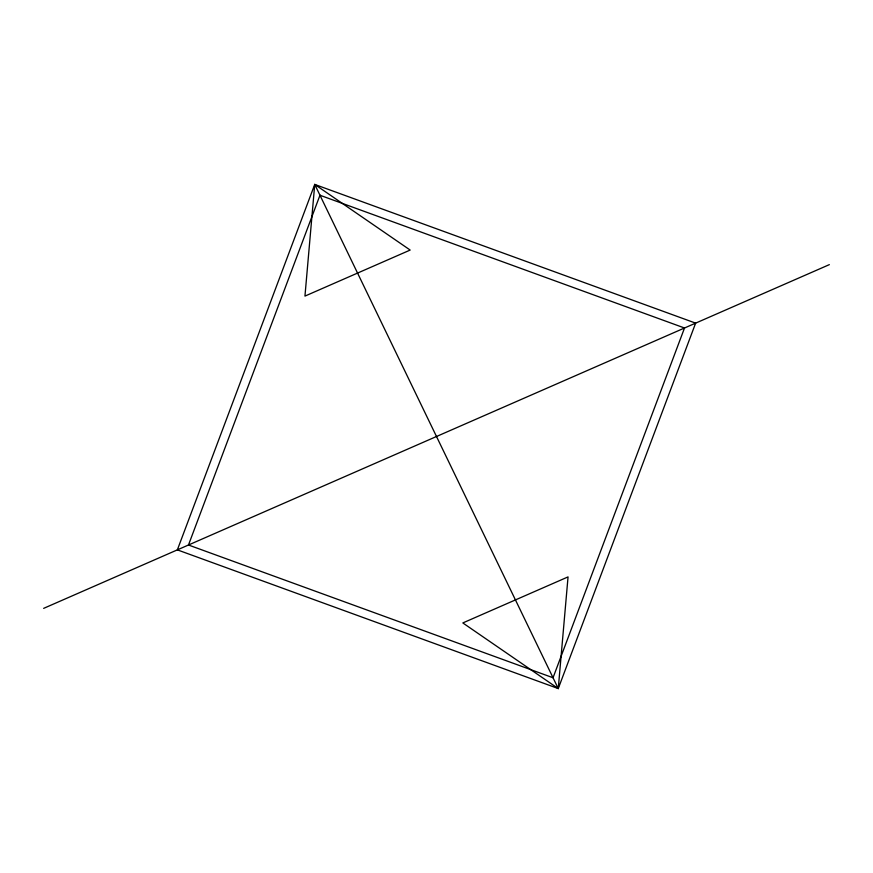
<?xml version="1.0" encoding="UTF-8"?>
<svg xmlns="http://www.w3.org/2000/svg" width="873" height="873" viewBox="0 0 873 873"><rect width="100%" height="100%" fill="white"/><g stroke="black" fill="none" stroke-linecap="round" stroke-linejoin="round"><path stroke-width="1.31" d="M314.738 184.432L304.95 296.1L410.168 250.06L314.738 184.432L177.361 549.87L558.262 688.568L695.639 323.13L314.738 184.432L558.262 688.568L568.05 576.9L462.832 622.94L558.262 688.568M43.65 608.361L829.35 264.639M319.965 195.246L188.481 545.003L553.035 677.754L684.519 327.997L319.965 195.246"/></g></svg>
